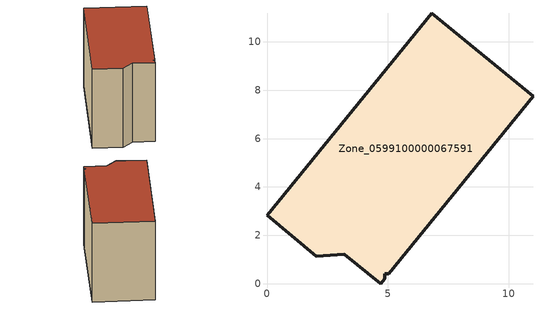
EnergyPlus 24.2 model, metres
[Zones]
Zone_0599100000067591
 floor ground (C_G): 4.88,0.41 4.87,0.21 4.7,0 3.19,1.22 2.04,1.14 0,2.83 6.82,11.18 11,7.76 5.04,0.41 z0
 wall outside (C_F): 6.82,11.18 0,2.83 2.04,1.14 3.19,1.22 4.7,0 4.87,0.21 4.88,0.41 5.04,0.41 11,7.76 6.82,11.18 z0:7.75
 roof outside (C_R): 4.88,0.41 5.04,0.41 11,7.76 6.82,11.18 0,2.83 2.04,1.14 3.19,1.22 4.7,0 4.87,0.21 z7.75
[BUILDING]
Pand.0599100000067591: North Axis=0; Terrain=City; Loads Convergence Tolerance Value=0.04; Temperature Convergence Tolerance Value=0.4; Solar Distribution=FullExterior; Maximum Number of Warmup Days=25; Minimum Number of Warmup Days=1
[Site:Location]
Rotterdam.The.Hague.AP_ZH_NLD Design_Conditions: Latitude=51.96; Longitude=4.45; Time Zone=1; Elevation=-4.5
[SITE:GROUNDTEMPERATURE:BUILDINGSURFACE]
18, 18, 18, 18, 18, 18, 18, 18, 18, 18, 18, 18
[MATERIAL] Thermal Absorptance=0.9; Solar Absorptance=0.7; Visible Absorptance=0.7
Name | Roughness | Thickness | Conductivity | Density | Specific Heat
G.TC.1946 | MediumSmooth | 0.15 | 1 | 540 | 1210
F.TC.1946 | Rough | 0.3 | 0.857143 | 1920 | 840
R.TC.1946 | MediumRough | 0.2 | 0.909091 | 1500 | 1000
[CONSTRUCTION]
C_G: G.TC.1946
C_F: F.TC.1946
C_R: R.TC.1946
[ZONE]
Zone_0599100000067591: Type=1; Multiplier=1; Ceiling Height=Autocalculate; Volume=Autocalculate; Floor Area=autocalculate; Part of Total Floor Area=Yes
[ZONEINFILTRATION:DESIGNFLOWRATE]
Infil_Zone_0599100000067591: Zone or ZoneList or Space or SpaceList=Zone_0599100000067591; Schedule=AlwaysOn; Design Flow Rate Calculation Method=Flow/Area; Flow Rate per Floor Area=0.003; Constant Term Coefficient=1; Temperature Term Coefficient=0; Velocity Term Coefficient=0; Velocity Squared Term Coefficient=0
[HVACTEMPLATE:ZONE:IDEALLOADSAIRSYSTEM]
Zone_0599100000067591: Maximum Heating Supply Air Temperature=50; Minimum Cooling Supply Air Temperature=13; Maximum Heating Supply Air Humidity Ratio=0.0156; Minimum Cooling Supply Air Humidity Ratio=0.0077; Heating Limit=NoLimit; Cooling Limit=NoLimit; Dehumidification Control Type=ConstantSensibleHeatRatio; Cooling Sensible Heat Ratio=0.7; Dehumidification Setpoint=60; Humidification Control Type=None; Humidification Setpoint=30; Outdoor Air Method=None; Outdoor Air Flow Rate per Person=0.00944; Outdoor Air Flow Rate per Zone Floor Area=0; Outdoor Air Flow Rate per Zone=0; Demand Controlled Ventilation Type=None; Outdoor Air Economizer Type=NoEconomizer; Heat Recovery Type=None; Sensible Heat Recovery Effectiveness=0.7; Latent Heat Recovery Effectiveness=0.65
[ZONECONTROL:THERMOSTAT]
ThermostatControl_Zone_0599100000067591: Zone or ZoneList=Zone_0599100000067591; Control Type Schedule=DualSetpointControlType; Control 1=Thermostat_Zone_0599100000067591; Temperature Difference Between Cutout And Setpoint=0
[THERMOSTATSETPOINT:DUALSETPOINT]
Thermostat_Zone_0599100000067591: Heating Setpoint Temperature Schedule=HeatingSetpoint_Zone_0599100000067591; Cooling Setpoint Temperature Schedule=CoolingSetpoint_Zone_0599100000067591
[SCHEDULE:COMPACT]
HeatingSetpoint_Zone_0599100000067591: Through: 12/31, For: AllDays, Until: 24:00, 21
CoolingSetpoint_Zone_0599100000067591: Through: 12/31, For: AllDays, Until: 24:00, 24
DualSetpointControlType: Through: 12/31, For: AllDays, Until: 24:00, 4
AlwaysOn: Through: 12/31, For: AllDays, Until: 24:00, 1
